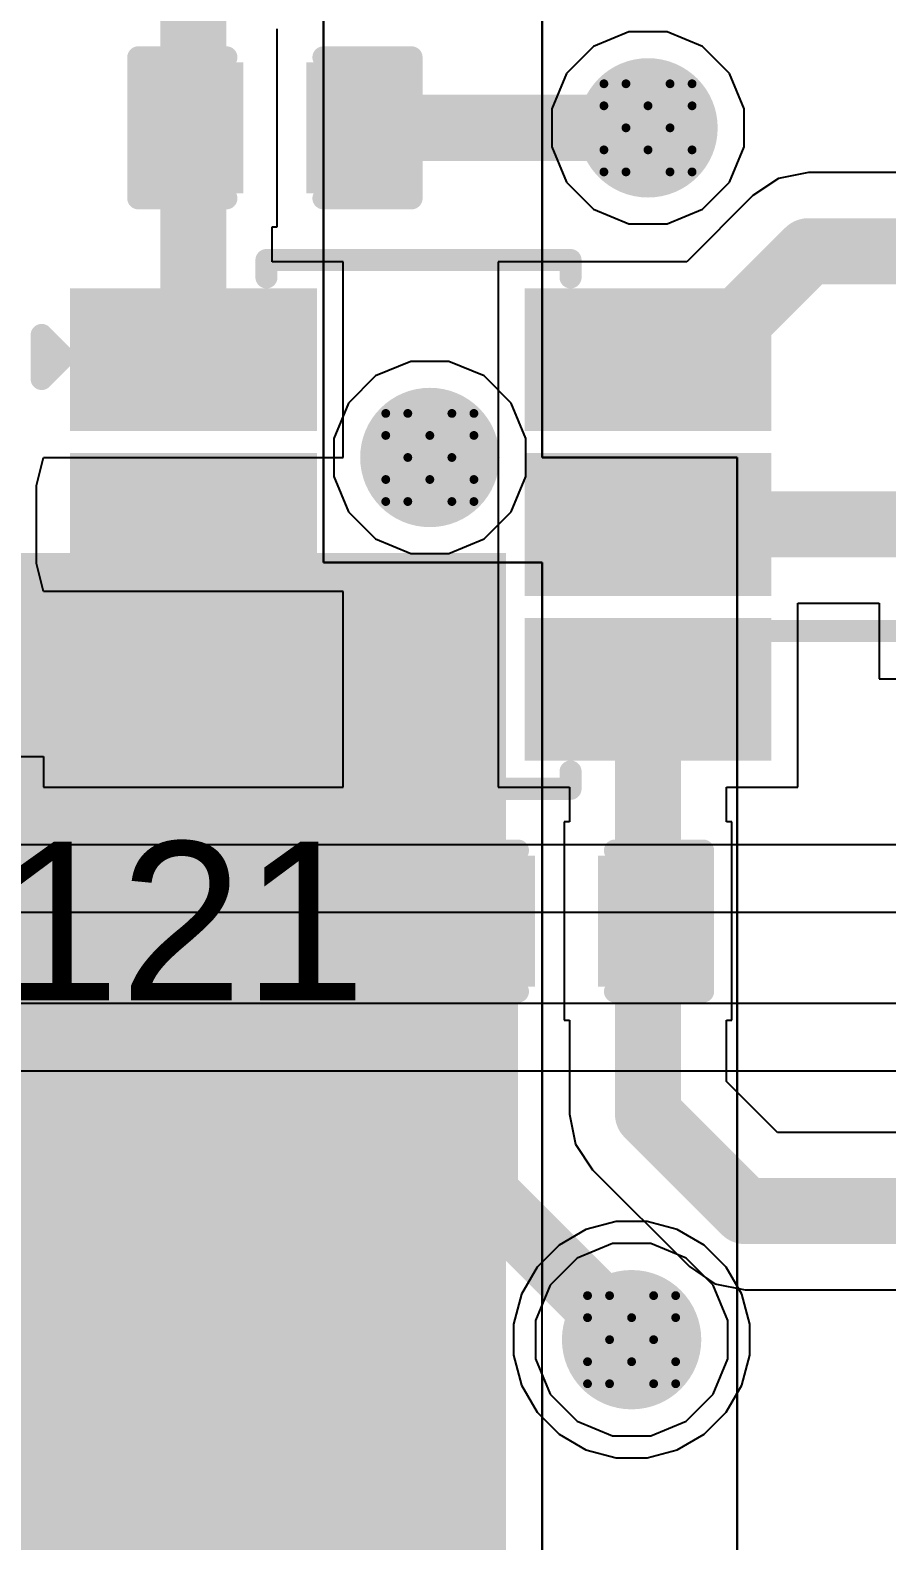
# Model space of a CAD drawing. Header units: inches. Extents: x 0 to 5379, y 0 to 5429.
# Drawn here: x 203.45 to 208.38, y 6.41 to 15.12 of the extents above; entities that cross this region are included whole.
import ezdxf

# ---------------------------------------------------------------- set-up
doc = ezdxf.new("R2010")
doc.units = ezdxf.units.IN
for name, color, linetype in [('Bottom Layer', 5, 'Continuous'), ('Bottom Overlay', 54, 'Continuous'), ('Bottom Paste', 16, 'Continuous'), ('Bottom Solder', 6, 'Continuous'), ('Drill Drawing', 1, 'Continuous'), ('GND01', 16, 'Continuous'), ('GND02', 76, 'Continuous'), ('PWR', 156, 'Continuous'), ('SIG 01', 90, 'Continuous'), ('Top Layer', 1, 'Continuous'), ('Top Overlay', 2, 'Continuous'), ('Top Paste', 8, 'Continuous'), ('Top Solder', 216, 'Continuous'), ('Via Holes', 16, 'Continuous')]:
    doc.layers.add(name, color=color, linetype=linetype)
doc.styles.add('Arial', font='', dxfattribs={"height": 0.2})
doc.styles.get('Arial').set_extended_font_data('Arial')

# ---------------------------------------------------------------- blocks, each defined once
blk = doc.blocks.new('SOT_23_6_752')
at = {"layer": 'Top Layer'}
for points in [[(-1.92, 1.26), (-0.7, 1.26), (-0.7, 0.64), (-1.92, 0.64)], [(0.7, 1.26), (1.92, 1.26), (1.92, 0.64), (0.7, 0.64)], [(-1.92, 0.31), (-0.7, 0.31), (-0.7, -0.31), (-1.92, -0.31)], [(0.7, 0.31), (1.92, 0.31), (1.92, -0.31), (0.7, -0.31)], [(-1.92, -0.64), (-0.7, -0.64), (-0.7, -1.26), (-1.92, -1.26)], [(0.7, -0.64), (1.92, -0.64), (1.92, -1.26), (0.7, -1.26)]]:
    blk.add_hatch(color=1, dxfattribs=at).paths.add_polyline_path(points)
at = {"layer": 'Top Paste'}
for points in [[(-1.92, 1.26), (-0.7, 1.26), (-0.7, 0.64), (-1.92, 0.64)], [(0.7, 1.26), (1.92, 1.26), (1.92, 0.64), (0.7, 0.64)], [(-1.92, 0.31), (-0.7, 0.31), (-0.7, -0.31), (-1.92, -0.31)], [(0.7, 0.31), (1.92, 0.31), (1.92, -0.31), (0.7, -0.31)], [(-1.92, -0.64), (-0.7, -0.64), (-0.7, -1.26), (-1.92, -1.26)], [(0.7, -0.64), (1.92, -0.64), (1.92, -1.26), (0.7, -1.26)]]:
    blk.add_hatch(color=8, dxfattribs=at).paths.add_polyline_path(points)
at = {"layer": 'Top Solder'}
for points in [[(-2.0216, 1.3616), (-0.5984, 1.3616), (-0.5984, 0.5384), (-2.0216, 0.5384)], [(0.5984, 1.3616), (2.0216, 1.3616), (2.0216, 0.5384), (0.5984, 0.5384)], [(-2.0216, 0.4116), (-0.5984, 0.4116), (-0.5984, -0.4116), (-2.0216, -0.4116)], [(0.5984, 0.4116), (2.0216, 0.4116), (2.0216, -0.4116), (0.5984, -0.4116)], [(-2.0216, -0.5384), (-0.5984, -0.5384), (-0.5984, -1.3616), (-2.0216, -1.3616)], [(0.5984, -0.5384), (2.0216, -0.5384), (2.0216, -1.3616), (0.5984, -1.3616)]]:
    blk.add_hatch(color=216, dxfattribs=at).paths.add_polyline_path(points)
at = {"layer": 'Top Overlay'}
for points in [[(-0.889, 1.524, 0.127, 0.127, 0), (0.8636, 1.524, 0.127, 0.127, 0)], [(-0.889, 1.424, 0.127, 0.127, 0), (-0.889, 1.524, 0.127, 0.127, 0)], [(0.8636, 1.424, 0.127, 0.127, 0), (0.8636, 1.524, 0.127, 0.127, 0)], [(-2.1844, 1.0922, 0.127, 0.127, 0), (-2.0574, 0.9652, 0.127, 0.127, 0)], [(-2.1844, 0.8382, 0.127, 0.127, 0), (-2.1844, 1.0922, 0.127, 0.127, 0)], [(-2.1844, 0.8382, 0.127, 0.127, 0), (-2.0574, 0.9652, 0.127, 0.127, 0)], [(-0.889, -1.524, 0.127, 0.127, 0), (-0.889, -1.424, 0.127, 0.127, 0)], [(0.8636, -1.524, 0.127, 0.127, 0), (0.8636, -1.424, 0.127, 0.127, 0)], [(-0.889, -1.524, 0.127, 0.127, 0), (0.8636, -1.524, 0.127, 0.127, 0)]]:
    blk.add_lwpolyline(points, format="xyseb", dxfattribs=at)
for points in [[(-0.9207, 1.524, 0.0635, 0.0635, 1), (-0.8572, 1.524, 0.0635, 0.0635, 1)], [(-0.9207, 1.524, 0.0635, 0.0635, 1), (-0.8572, 1.524, 0.0635, 0.0635, 1)], [(0.8318, 1.524, 0.0635, 0.0635, 1), (0.8953, 1.524, 0.0635, 0.0635, 1)], [(0.8318, 1.524, 0.0635, 0.0635, 1), (0.8953, 1.524, 0.0635, 0.0635, 1)], [(-0.9207, 1.424, 0.0635, 0.0635, 1), (-0.8572, 1.424, 0.0635, 0.0635, 1)], [(0.8318, 1.424, 0.0635, 0.0635, 1), (0.8953, 1.424, 0.0635, 0.0635, 1)], [(-2.2161, 1.0922, 0.0635, 0.0635, 1), (-2.1526, 1.0922, 0.0635, 0.0635, 1)], [(-2.2161, 1.0922, 0.0635, 0.0635, 1), (-2.1526, 1.0922, 0.0635, 0.0635, 1)], [(-2.0892, 0.9652, 0.0635, 0.0635, 1), (-2.0257, 0.9652, 0.0635, 0.0635, 1)], [(-2.0892, 0.9652, 0.0635, 0.0635, 1), (-2.0257, 0.9652, 0.0635, 0.0635, 1)], [(-2.2161, 0.8382, 0.0635, 0.0635, 1), (-2.1526, 0.8382, 0.0635, 0.0635, 1)], [(-2.2161, 0.8382, 0.0635, 0.0635, 1), (-2.1526, 0.8382, 0.0635, 0.0635, 1)], [(-0.9207, -1.424, 0.0635, 0.0635, 1), (-0.8572, -1.424, 0.0635, 0.0635, 1)], [(0.8318, -1.424, 0.0635, 0.0635, 1), (0.8953, -1.424, 0.0635, 0.0635, 1)], [(-0.9207, -1.524, 0.0635, 0.0635, 1), (-0.8572, -1.524, 0.0635, 0.0635, 1)], [(-0.9207, -1.524, 0.0635, 0.0635, 1), (-0.8572, -1.524, 0.0635, 0.0635, 1)], [(0.8318, -1.524, 0.0635, 0.0635, 1), (0.8953, -1.524, 0.0635, 0.0635, 1)], [(0.8318, -1.524, 0.0635, 0.0635, 1), (0.8953, -1.524, 0.0635, 0.0635, 1)]]:
    blk.add_lwpolyline(points, format="xyseb", close=True, dxfattribs=at)
blk = doc.blocks.new('H2PAK_2_B_753')
at = {"layer": 'Bottom Layer'}
blk.add_hatch(color=5, dxfattribs=at).paths.add_polyline_path([(5.5, -0.8283), (5.5, -10.3283), (-5.5, -10.3283), (-5.5, -0.8283)])
at = {"layer": 'Bottom Paste'}
blk.add_hatch(color=16, dxfattribs=at).paths.add_polyline_path([(5.5, -0.8283), (5.5, -10.3283), (-5.5, -10.3283), (-5.5, -0.8283)])
at = {"layer": 'Bottom Solder'}
blk.add_hatch(color=6, dxfattribs=at).paths.add_polyline_path([(5.5508, -0.7775), (5.5508, -10.3791), (-5.5508, -10.3791), (-5.5508, -0.7775)])
at = {"layer": 'Bottom Overlay'}
blk.add_lwpolyline([(-5.1, -0.4782, 0.127, 0.127, 0), (-5.1, 1.7251, 0.127, 0.127, 0)], format="xyseb", dxfattribs=at)
blk.add_lwpolyline([(-5.1318, -0.4782, 0.0635, 0.0635, 1), (-5.0683, -0.4782, 0.0635, 0.0635, 1)], format="xyseb", close=True, dxfattribs=at)
blk = doc.blocks.new('C___0402_1006')
at = {"layer": 'Top Layer'}
for points in [[(-0.6985, -0.3175), (-0.6985, 0.3175), (-0.2413, 0.3175), (-0.2413, -0.3175)], [(0.2413, -0.3175), (0.2413, 0.3175), (0.6985, 0.3175), (0.6985, -0.3175)]]:
    blk.add_hatch(color=1, dxfattribs=at).paths.add_polyline_path(points)
at = {"layer": 'Top Paste'}
for points in [[(-0.6985, -0.3175), (-0.6985, 0.3175), (-0.2413, 0.3175), (-0.2413, -0.3175)], [(0.2413, -0.3175), (0.2413, 0.3175), (0.6985, 0.3175), (0.6985, -0.3175)]]:
    blk.add_hatch(color=8, dxfattribs=at).paths.add_polyline_path(points)
at = {"layer": 'Top Solder'}
for points in [[(-0.7585, -0.3775), (-0.7585, 0.3775), (-0.1813, 0.3775), (-0.1813, -0.3775)], [(0.1813, -0.3775), (0.1813, 0.3775), (0.7585, 0.3775), (0.7585, -0.3775)]]:
    blk.add_hatch(color=216, dxfattribs=at).paths.add_polyline_path(points)
at = {"layer": 'Top Overlay'}
for points in [[(-0.7874, -0.4064, 0.127, 0.127, 0), (-0.7874, 0.4064, 0.127, 0.127, 0)], [(-0.7874, 0.4064, 0.127, 0.127, 0), (-0.2794, 0.4064, 0.127, 0.127, 0)], [(0.2794, 0.4064, 0.127, 0.127, 0), (0.7874, 0.4064, 0.127, 0.127, 0)], [(0.7874, -0.4064, 0.127, 0.127, 0), (0.7874, 0.4064, 0.127, 0.127, 0)], [(-0.7874, -0.4064, 0.127, 0.127, 0), (-0.2794, -0.4064, 0.127, 0.127, 0)], [(0.2794, -0.4064, 0.127, 0.127, 0), (0.7874, -0.4064, 0.127, 0.127, 0)]]:
    blk.add_lwpolyline(points, format="xyseb", dxfattribs=at)
for points in [[(-0.8191, 0.4064, 0.0635, 0.0635, 1), (-0.7556, 0.4064, 0.0635, 0.0635, 1)], [(-0.8191, 0.4064, 0.0635, 0.0635, 1), (-0.7556, 0.4064, 0.0635, 0.0635, 1)], [(-0.3111, 0.4064, 0.0635, 0.0635, 1), (-0.2477, 0.4064, 0.0635, 0.0635, 1)], [(0.2477, 0.4064, 0.0635, 0.0635, 1), (0.3111, 0.4064, 0.0635, 0.0635, 1)], [(0.7556, 0.4064, 0.0635, 0.0635, 1), (0.8191, 0.4064, 0.0635, 0.0635, 1)], [(0.7556, 0.4064, 0.0635, 0.0635, 1), (0.8191, 0.4064, 0.0635, 0.0635, 1)], [(-0.8191, -0.4064, 0.0635, 0.0635, 1), (-0.7556, -0.4064, 0.0635, 0.0635, 1)], [(-0.8191, -0.4064, 0.0635, 0.0635, 1), (-0.7556, -0.4064, 0.0635, 0.0635, 1)], [(-0.3111, -0.4064, 0.0635, 0.0635, 1), (-0.2477, -0.4064, 0.0635, 0.0635, 1)], [(0.2477, -0.4064, 0.0635, 0.0635, 1), (0.3111, -0.4064, 0.0635, 0.0635, 1)], [(0.7556, -0.4064, 0.0635, 0.0635, 1), (0.8191, -0.4064, 0.0635, 0.0635, 1)], [(0.7556, -0.4064, 0.0635, 0.0635, 1), (0.8191, -0.4064, 0.0635, 0.0635, 1)]]:
    blk.add_lwpolyline(points, format="xyseb", close=True, dxfattribs=at)
blk = doc.blocks.new('C___0402_1007')
at = {"layer": 'Top Layer'}
for points in [[(-0.6985, -0.3175), (-0.6985, 0.3175), (-0.2413, 0.3175), (-0.2413, -0.3175)], [(0.2413, -0.3175), (0.2413, 0.3175), (0.6985, 0.3175), (0.6985, -0.3175)]]:
    blk.add_hatch(color=1, dxfattribs=at).paths.add_polyline_path(points)
at = {"layer": 'Top Paste'}
for points in [[(-0.6985, -0.3175), (-0.6985, 0.3175), (-0.2413, 0.3175), (-0.2413, -0.3175)], [(0.2413, -0.3175), (0.2413, 0.3175), (0.6985, 0.3175), (0.6985, -0.3175)]]:
    blk.add_hatch(color=8, dxfattribs=at).paths.add_polyline_path(points)
at = {"layer": 'Top Solder'}
for points in [[(-0.7585, -0.3775), (-0.7585, 0.3775), (-0.1813, 0.3775), (-0.1813, -0.3775)], [(0.1813, -0.3775), (0.1813, 0.3775), (0.7585, 0.3775), (0.7585, -0.3775)]]:
    blk.add_hatch(color=216, dxfattribs=at).paths.add_polyline_path(points)
at = {"layer": 'Top Overlay'}
for points in [[(-0.7874, 0.4064, 0.127, 0.127, 0), (-0.7874, -0.4064, 0.127, 0.127, 0)], [(-0.2794, 0.4064, 0.127, 0.127, 0), (-0.7874, 0.4064, 0.127, 0.127, 0)], [(0.7874, 0.4064, 0.127, 0.127, 0), (0.2794, 0.4064, 0.127, 0.127, 0)], [(0.7874, 0.4064, 0.127, 0.127, 0), (0.7874, -0.4064, 0.127, 0.127, 0)], [(-0.2794, -0.4064, 0.127, 0.127, 0), (-0.7874, -0.4064, 0.127, 0.127, 0)], [(0.7874, -0.4064, 0.127, 0.127, 0), (0.2794, -0.4064, 0.127, 0.127, 0)]]:
    blk.add_lwpolyline(points, format="xyseb", dxfattribs=at)
for points in [[(-0.8191, 0.4064, 0.0635, 0.0635, 1), (-0.7556, 0.4064, 0.0635, 0.0635, 1)], [(-0.8191, 0.4064, 0.0635, 0.0635, 1), (-0.7556, 0.4064, 0.0635, 0.0635, 1)], [(-0.3111, 0.4064, 0.0635, 0.0635, 1), (-0.2477, 0.4064, 0.0635, 0.0635, 1)], [(0.2477, 0.4064, 0.0635, 0.0635, 1), (0.3111, 0.4064, 0.0635, 0.0635, 1)], [(0.7556, 0.4064, 0.0635, 0.0635, 1), (0.8191, 0.4064, 0.0635, 0.0635, 1)], [(0.7556, 0.4064, 0.0635, 0.0635, 1), (0.8191, 0.4064, 0.0635, 0.0635, 1)], [(-0.8191, -0.4064, 0.0635, 0.0635, 1), (-0.7556, -0.4064, 0.0635, 0.0635, 1)], [(-0.8191, -0.4064, 0.0635, 0.0635, 1), (-0.7556, -0.4064, 0.0635, 0.0635, 1)], [(-0.3111, -0.4064, 0.0635, 0.0635, 1), (-0.2477, -0.4064, 0.0635, 0.0635, 1)], [(0.2477, -0.4064, 0.0635, 0.0635, 1), (0.3111, -0.4064, 0.0635, 0.0635, 1)], [(0.7556, -0.4064, 0.0635, 0.0635, 1), (0.8191, -0.4064, 0.0635, 0.0635, 1)], [(0.7556, -0.4064, 0.0635, 0.0635, 1), (0.8191, -0.4064, 0.0635, 0.0635, 1)]]:
    blk.add_lwpolyline(points, format="xyseb", close=True, dxfattribs=at)

msp = doc.modelspace()

# ---------------------------------------------------------------- hatches: boundary and pattern name
at = {"layer": 'Bottom Layer'}
h = msp.add_hatch(color=5, dxfattribs=at)
edge = h.paths.add_edge_path()
edge.add_arc((207.0077, 14.5542), 0.3, 0, 360)
h = msp.add_hatch(color=5, dxfattribs=at)
edge = h.paths.add_edge_path()
edge.add_arc((205.7504, 12.6542), 0.3, 0, 360)
h = msp.add_hatch(color=5, dxfattribs=at)
edge = h.paths.add_edge_path()
edge.add_arc((206.9131, 7.5692), 0.3, 0, 360)
at = {"layer": 'Bottom Solder'}
h = msp.add_hatch(color=6, dxfattribs=at)
edge = h.paths.add_edge_path()
edge.add_arc((207.0077, 14.5542), 0.4016, 0, 360)
h = msp.add_hatch(color=6, dxfattribs=at)
edge = h.paths.add_edge_path()
edge.add_arc((205.7504, 12.6542), 0.4016, 0, 360)
h = msp.add_hatch(color=6, dxfattribs=at)
edge = h.paths.add_edge_path()
edge.add_arc((206.9131, 7.5692), 0.4016, 0, 360)
at = {"layer": 'GND01'}
h = msp.add_hatch(color=16, dxfattribs=at)
edge = h.paths.add_edge_path()
edge.add_arc((207.0077, 14.5542), 0.3, 0, 360)
h = msp.add_hatch(color=16, dxfattribs=at)
edge = h.paths.add_edge_path()
edge.add_arc((205.7504, 12.6542), 0.3, 0, 360)
h = msp.add_hatch(color=16, dxfattribs=at)
edge = h.paths.add_edge_path()
edge.add_arc((206.9131, 7.5692), 0.3, 0, 360)
at = {"layer": 'GND02'}
h = msp.add_hatch(color=76, dxfattribs=at)
edge = h.paths.add_edge_path()
edge.add_arc((207.0077, 14.5542), 0.3, 0, 360)
h = msp.add_hatch(color=76, dxfattribs=at)
edge = h.paths.add_edge_path()
edge.add_arc((205.7504, 12.6542), 0.3, 0, 360)
h = msp.add_hatch(color=76, dxfattribs=at)
edge = h.paths.add_edge_path()
edge.add_arc((206.9131, 7.5692), 0.3, 0, 360)
at = {"layer": 'PWR'}
h = msp.add_hatch(color=156, dxfattribs=at)
edge = h.paths.add_edge_path()
edge.add_arc((207.0077, 14.5542), 0.3, 0, 360)
h = msp.add_hatch(color=156, dxfattribs=at)
edge = h.paths.add_edge_path()
edge.add_arc((205.7504, 12.6542), 0.3, 0, 360)
h = msp.add_hatch(color=156, dxfattribs=at)
edge = h.paths.add_edge_path()
edge.add_arc((206.9131, 7.5692), 0.3, 0, 360)
at = {"layer": 'SIG 01'}
h = msp.add_hatch(color=90, dxfattribs=at)
edge = h.paths.add_edge_path()
edge.add_arc((207.0077, 14.5542), 0.3, 0, 360)
h = msp.add_hatch(color=90, dxfattribs=at)
edge = h.paths.add_edge_path()
edge.add_arc((205.7504, 12.6542), 0.3, 0, 360)
h = msp.add_hatch(color=90, dxfattribs=at)
edge = h.paths.add_edge_path()
edge.add_arc((206.9131, 7.5692), 0.3, 0, 360)
at = {"layer": 'Top Layer'}
h = msp.add_hatch(color=1, dxfattribs=at)
edge = h.paths.add_edge_path()
edge.add_arc((207.0077, 14.5542), 0.3, 0, 360)
h = msp.add_hatch(color=1, dxfattribs=at)
edge = h.paths.add_edge_path()
edge.add_arc((205.7504, 12.6542), 0.3, 0, 360)
h = msp.add_hatch(color=1, dxfattribs=at)
edge = h.paths.add_edge_path()
edge.add_arc((206.9131, 7.5692), 0.3, 0, 360)
at = {"layer": 'Top Solder'}
h = msp.add_hatch(color=216, dxfattribs=at)
edge = h.paths.add_edge_path()
edge.add_arc((207.0077, 14.5542), 0.4016, 0, 360)
h = msp.add_hatch(color=216, dxfattribs=at)
edge = h.paths.add_edge_path()
edge.add_arc((205.7504, 12.6542), 0.4016, 0, 360)
h = msp.add_hatch(color=216, dxfattribs=at)
edge = h.paths.add_edge_path()
edge.add_arc((206.9131, 7.5692), 0.4016, 0, 360)
at = {"layer": 'Via Holes'}
h = msp.add_hatch(color=7, dxfattribs=at)
edge = h.paths.add_edge_path()
edge.add_arc((207.0077, 14.5542), 0.15, 0, 360)
h = msp.add_hatch(color=7, dxfattribs=at)
edge = h.paths.add_edge_path()
edge.add_arc((205.7504, 12.6542), 0.15, 0, 360)
h = msp.add_hatch(color=7, dxfattribs=at)
edge = h.paths.add_edge_path()
edge.add_arc((206.9131, 7.5692), 0.15, 0, 360)

# ---------------------------------------------------------------- linework, layer by layer
at = {"layer": 'Bottom Layer'}
for p, q in [((206.3973, 19.278), (206.3974, 12.6542)), ((206.3974, 12.6542), (206.3973, 19.278)), ((205.137, 12.0489), (205.137, 17.78)), ((205.137, 17.78), (205.137, 12.0532)), ((206.3974, 12.6542), (207.522, 12.6542)), ((207.522, 12.6542), (206.3974, 12.6542)), ((207.522, 12.6542), (207.522, 0.3885)), ((207.522, 0.3885), (207.522, 12.6542)), ((205.137, 12.0532), (205.137, 12.0489)), ((206.3977, 12.0489), (205.137, 12.0489)), ((205.137, 12.0489), (206.3977, 12.0489)), ((206.3977, 0.3885), (206.3977, 12.0489)), ((206.3977, 12.0489), (206.3977, 7.7726)), ((206.3977, 7.7726), (206.3591, 7.6794)), ((206.3591, 7.6794), (206.3591, 7.459)), ((206.3591, 7.459), (206.3977, 7.3658)), ((206.3977, 7.3658), (206.3977, 0.3885))]:
    msp.add_line(p, q, dxfattribs=at)
at = {"layer": 'Drill Drawing'}
for points in [[(206.7537, 14.6812, 0.0508, 0.0508, 0), (206.7537, 14.8082, 0.0508, 0.0508, 0)], [(206.7537, 14.8082, 0.0508, 0.0508, 0), (206.8807, 14.8082, 0.0508, 0.0508, 0)], [(206.8807, 14.8082, 0.0508, 0.0508, 0), (207.0077, 14.6812, 0.0508, 0.0508, 0)], [(207.0077, 14.6812, 0.0508, 0.0508, 0), (207.1347, 14.8082, 0.0508, 0.0508, 0)], [(207.1347, 14.8082, 0.0508, 0.0508, 0), (207.2617, 14.8082, 0.0508, 0.0508, 0)], [(207.2617, 14.6812, 0.0508, 0.0508, 0), (207.2617, 14.8082, 0.0508, 0.0508, 0)], [(206.7537, 14.6812, 0.0508, 0.0508, 0), (206.8807, 14.5542, 0.0508, 0.0508, 0)], [(207.1347, 14.5542, 0.0508, 0.0508, 0), (207.2617, 14.6812, 0.0508, 0.0508, 0)], [(206.7537, 14.4272, 0.0508, 0.0508, 0), (206.8807, 14.5542, 0.0508, 0.0508, 0)], [(207.1347, 14.5542, 0.0508, 0.0508, 0), (207.2617, 14.4272, 0.0508, 0.0508, 0)], [(206.7537, 14.3002, 0.0508, 0.0508, 0), (206.7537, 14.4272, 0.0508, 0.0508, 0)], [(206.8807, 14.3002, 0.0508, 0.0508, 0), (207.0077, 14.4272, 0.0508, 0.0508, 0)], [(207.0077, 14.4272, 0.0508, 0.0508, 0), (207.1347, 14.3002, 0.0508, 0.0508, 0)], [(207.2617, 14.3002, 0.0508, 0.0508, 0), (207.2617, 14.4272, 0.0508, 0.0508, 0)], [(206.7537, 14.3002, 0.0508, 0.0508, 0), (206.8807, 14.3002, 0.0508, 0.0508, 0)], [(207.1347, 14.3002, 0.0508, 0.0508, 0), (207.2617, 14.3002, 0.0508, 0.0508, 0)], [(205.4964, 12.7812, 0.0508, 0.0508, 0), (205.4964, 12.9082, 0.0508, 0.0508, 0)], [(205.4964, 12.9082, 0.0508, 0.0508, 0), (205.6234, 12.9082, 0.0508, 0.0508, 0)], [(205.6234, 12.9082, 0.0508, 0.0508, 0), (205.7504, 12.7812, 0.0508, 0.0508, 0)], [(205.7504, 12.7812, 0.0508, 0.0508, 0), (205.8774, 12.9082, 0.0508, 0.0508, 0)], [(205.8774, 12.9082, 0.0508, 0.0508, 0), (206.0044, 12.9082, 0.0508, 0.0508, 0)], [(206.0044, 12.7812, 0.0508, 0.0508, 0), (206.0044, 12.9082, 0.0508, 0.0508, 0)], [(205.4964, 12.7812, 0.0508, 0.0508, 0), (205.6234, 12.6542, 0.0508, 0.0508, 0)], [(205.8774, 12.6542, 0.0508, 0.0508, 0), (206.0044, 12.7812, 0.0508, 0.0508, 0)], [(205.4964, 12.5272, 0.0508, 0.0508, 0), (205.6234, 12.6542, 0.0508, 0.0508, 0)], [(205.8774, 12.6542, 0.0508, 0.0508, 0), (206.0044, 12.5272, 0.0508, 0.0508, 0)], [(205.4964, 12.4002, 0.0508, 0.0508, 0), (205.4964, 12.5272, 0.0508, 0.0508, 0)], [(205.6234, 12.4002, 0.0508, 0.0508, 0), (205.7504, 12.5272, 0.0508, 0.0508, 0)], [(205.7504, 12.5272, 0.0508, 0.0508, 0), (205.8774, 12.4002, 0.0508, 0.0508, 0)], [(206.0044, 12.4002, 0.0508, 0.0508, 0), (206.0044, 12.5272, 0.0508, 0.0508, 0)], [(205.4964, 12.4002, 0.0508, 0.0508, 0), (205.6234, 12.4002, 0.0508, 0.0508, 0)], [(205.8774, 12.4002, 0.0508, 0.0508, 0), (206.0044, 12.4002, 0.0508, 0.0508, 0)], [(206.6591, 7.6962, 0.0508, 0.0508, 0), (206.6591, 7.8232, 0.0508, 0.0508, 0)], [(206.6591, 7.8232, 0.0508, 0.0508, 0), (206.7861, 7.8232, 0.0508, 0.0508, 0)], [(206.7861, 7.8232, 0.0508, 0.0508, 0), (206.9131, 7.6962, 0.0508, 0.0508, 0)], [(206.9131, 7.6962, 0.0508, 0.0508, 0), (207.0401, 7.8232, 0.0508, 0.0508, 0)], [(207.0401, 7.8232, 0.0508, 0.0508, 0), (207.1671, 7.8232, 0.0508, 0.0508, 0)], [(207.1671, 7.6962, 0.0508, 0.0508, 0), (207.1671, 7.8232, 0.0508, 0.0508, 0)], [(206.6591, 7.6962, 0.0508, 0.0508, 0), (206.7861, 7.5692, 0.0508, 0.0508, 0)], [(207.0401, 7.5692, 0.0508, 0.0508, 0), (207.1671, 7.6962, 0.0508, 0.0508, 0)], [(206.6591, 7.4422, 0.0508, 0.0508, 0), (206.7861, 7.5692, 0.0508, 0.0508, 0)], [(207.0401, 7.5692, 0.0508, 0.0508, 0), (207.1671, 7.4422, 0.0508, 0.0508, 0)], [(206.6591, 7.3152, 0.0508, 0.0508, 0), (206.6591, 7.4422, 0.0508, 0.0508, 0)], [(206.7861, 7.3152, 0.0508, 0.0508, 0), (206.9131, 7.4422, 0.0508, 0.0508, 0)], [(206.9131, 7.4422, 0.0508, 0.0508, 0), (207.0401, 7.3152, 0.0508, 0.0508, 0)], [(207.1671, 7.3152, 0.0508, 0.0508, 0), (207.1671, 7.4422, 0.0508, 0.0508, 0)], [(206.6591, 7.3152, 0.0508, 0.0508, 0), (206.7861, 7.3152, 0.0508, 0.0508, 0)], [(207.0401, 7.3152, 0.0508, 0.0508, 0), (207.1671, 7.3152, 0.0508, 0.0508, 0)]]:
    msp.add_lwpolyline(points, format="xyseb", dxfattribs=at)
for points in [[(206.741, 14.8082, 0.0254, 0.0254, 1), (206.7664, 14.8082, 0.0254, 0.0254, 1)], [(206.741, 14.8082, 0.0254, 0.0254, 1), (206.7664, 14.8082, 0.0254, 0.0254, 1)], [(206.868, 14.8082, 0.0254, 0.0254, 1), (206.8934, 14.8082, 0.0254, 0.0254, 1)], [(206.868, 14.8082, 0.0254, 0.0254, 1), (206.8934, 14.8082, 0.0254, 0.0254, 1)], [(207.122, 14.8082, 0.0254, 0.0254, 1), (207.1474, 14.8082, 0.0254, 0.0254, 1)], [(207.122, 14.8082, 0.0254, 0.0254, 1), (207.1474, 14.8082, 0.0254, 0.0254, 1)], [(207.249, 14.8082, 0.0254, 0.0254, 1), (207.2744, 14.8082, 0.0254, 0.0254, 1)], [(207.249, 14.8082, 0.0254, 0.0254, 1), (207.2744, 14.8082, 0.0254, 0.0254, 1)], [(206.741, 14.6812, 0.0254, 0.0254, 1), (206.7664, 14.6812, 0.0254, 0.0254, 1)], [(206.741, 14.6812, 0.0254, 0.0254, 1), (206.7664, 14.6812, 0.0254, 0.0254, 1)], [(206.995, 14.6812, 0.0254, 0.0254, 1), (207.0204, 14.6812, 0.0254, 0.0254, 1)], [(206.995, 14.6812, 0.0254, 0.0254, 1), (207.0204, 14.6812, 0.0254, 0.0254, 1)], [(207.249, 14.6812, 0.0254, 0.0254, 1), (207.2744, 14.6812, 0.0254, 0.0254, 1)], [(207.249, 14.6812, 0.0254, 0.0254, 1), (207.2744, 14.6812, 0.0254, 0.0254, 1)], [(206.868, 14.5542, 0.0254, 0.0254, 1), (206.8934, 14.5542, 0.0254, 0.0254, 1)], [(206.868, 14.5542, 0.0254, 0.0254, 1), (206.8934, 14.5542, 0.0254, 0.0254, 1)], [(207.122, 14.5542, 0.0254, 0.0254, 1), (207.1474, 14.5542, 0.0254, 0.0254, 1)], [(207.122, 14.5542, 0.0254, 0.0254, 1), (207.1474, 14.5542, 0.0254, 0.0254, 1)], [(206.741, 14.4272, 0.0254, 0.0254, 1), (206.7664, 14.4272, 0.0254, 0.0254, 1)], [(206.741, 14.4272, 0.0254, 0.0254, 1), (206.7664, 14.4272, 0.0254, 0.0254, 1)], [(206.995, 14.4272, 0.0254, 0.0254, 1), (207.0204, 14.4272, 0.0254, 0.0254, 1)], [(206.995, 14.4272, 0.0254, 0.0254, 1), (207.0204, 14.4272, 0.0254, 0.0254, 1)], [(207.249, 14.4272, 0.0254, 0.0254, 1), (207.2744, 14.4272, 0.0254, 0.0254, 1)], [(207.249, 14.4272, 0.0254, 0.0254, 1), (207.2744, 14.4272, 0.0254, 0.0254, 1)], [(206.741, 14.3002, 0.0254, 0.0254, 1), (206.7664, 14.3002, 0.0254, 0.0254, 1)], [(206.741, 14.3002, 0.0254, 0.0254, 1), (206.7664, 14.3002, 0.0254, 0.0254, 1)], [(206.868, 14.3002, 0.0254, 0.0254, 1), (206.8934, 14.3002, 0.0254, 0.0254, 1)], [(206.868, 14.3002, 0.0254, 0.0254, 1), (206.8934, 14.3002, 0.0254, 0.0254, 1)], [(207.122, 14.3002, 0.0254, 0.0254, 1), (207.1474, 14.3002, 0.0254, 0.0254, 1)], [(207.122, 14.3002, 0.0254, 0.0254, 1), (207.1474, 14.3002, 0.0254, 0.0254, 1)], [(207.249, 14.3002, 0.0254, 0.0254, 1), (207.2744, 14.3002, 0.0254, 0.0254, 1)], [(207.249, 14.3002, 0.0254, 0.0254, 1), (207.2744, 14.3002, 0.0254, 0.0254, 1)], [(205.4837, 12.9082, 0.0254, 0.0254, 1), (205.5091, 12.9082, 0.0254, 0.0254, 1)], [(205.4837, 12.9082, 0.0254, 0.0254, 1), (205.5091, 12.9082, 0.0254, 0.0254, 1)], [(205.6107, 12.9082, 0.0254, 0.0254, 1), (205.6361, 12.9082, 0.0254, 0.0254, 1)], [(205.6107, 12.9082, 0.0254, 0.0254, 1), (205.6361, 12.9082, 0.0254, 0.0254, 1)], [(205.8647, 12.9082, 0.0254, 0.0254, 1), (205.8901, 12.9082, 0.0254, 0.0254, 1)], [(205.8647, 12.9082, 0.0254, 0.0254, 1), (205.8901, 12.9082, 0.0254, 0.0254, 1)], [(205.9917, 12.9082, 0.0254, 0.0254, 1), (206.0171, 12.9082, 0.0254, 0.0254, 1)], [(205.9917, 12.9082, 0.0254, 0.0254, 1), (206.0171, 12.9082, 0.0254, 0.0254, 1)], [(205.4837, 12.7812, 0.0254, 0.0254, 1), (205.5091, 12.7812, 0.0254, 0.0254, 1)], [(205.4837, 12.7812, 0.0254, 0.0254, 1), (205.5091, 12.7812, 0.0254, 0.0254, 1)], [(205.7377, 12.7812, 0.0254, 0.0254, 1), (205.7631, 12.7812, 0.0254, 0.0254, 1)], [(205.7377, 12.7812, 0.0254, 0.0254, 1), (205.7631, 12.7812, 0.0254, 0.0254, 1)], [(205.9917, 12.7812, 0.0254, 0.0254, 1), (206.0171, 12.7812, 0.0254, 0.0254, 1)], [(205.9917, 12.7812, 0.0254, 0.0254, 1), (206.0171, 12.7812, 0.0254, 0.0254, 1)], [(205.6107, 12.6542, 0.0254, 0.0254, 1), (205.6361, 12.6542, 0.0254, 0.0254, 1)], [(205.6107, 12.6542, 0.0254, 0.0254, 1), (205.6361, 12.6542, 0.0254, 0.0254, 1)], [(205.8647, 12.6542, 0.0254, 0.0254, 1), (205.8901, 12.6542, 0.0254, 0.0254, 1)], [(205.8647, 12.6542, 0.0254, 0.0254, 1), (205.8901, 12.6542, 0.0254, 0.0254, 1)], [(205.4837, 12.5272, 0.0254, 0.0254, 1), (205.5091, 12.5272, 0.0254, 0.0254, 1)], [(205.4837, 12.5272, 0.0254, 0.0254, 1), (205.5091, 12.5272, 0.0254, 0.0254, 1)], [(205.7377, 12.5272, 0.0254, 0.0254, 1), (205.7631, 12.5272, 0.0254, 0.0254, 1)], [(205.7377, 12.5272, 0.0254, 0.0254, 1), (205.7631, 12.5272, 0.0254, 0.0254, 1)], [(205.9917, 12.5272, 0.0254, 0.0254, 1), (206.0171, 12.5272, 0.0254, 0.0254, 1)], [(205.9917, 12.5272, 0.0254, 0.0254, 1), (206.0171, 12.5272, 0.0254, 0.0254, 1)], [(205.4837, 12.4002, 0.0254, 0.0254, 1), (205.5091, 12.4002, 0.0254, 0.0254, 1)], [(205.4837, 12.4002, 0.0254, 0.0254, 1), (205.5091, 12.4002, 0.0254, 0.0254, 1)], [(205.6107, 12.4002, 0.0254, 0.0254, 1), (205.6361, 12.4002, 0.0254, 0.0254, 1)], [(205.6107, 12.4002, 0.0254, 0.0254, 1), (205.6361, 12.4002, 0.0254, 0.0254, 1)], [(205.8647, 12.4002, 0.0254, 0.0254, 1), (205.8901, 12.4002, 0.0254, 0.0254, 1)], [(205.8647, 12.4002, 0.0254, 0.0254, 1), (205.8901, 12.4002, 0.0254, 0.0254, 1)], [(205.9917, 12.4002, 0.0254, 0.0254, 1), (206.0171, 12.4002, 0.0254, 0.0254, 1)], [(205.9917, 12.4002, 0.0254, 0.0254, 1), (206.0171, 12.4002, 0.0254, 0.0254, 1)], [(206.6464, 7.8232, 0.0254, 0.0254, 1), (206.6718, 7.8232, 0.0254, 0.0254, 1)], [(206.6464, 7.8232, 0.0254, 0.0254, 1), (206.6718, 7.8232, 0.0254, 0.0254, 1)], [(206.7734, 7.8232, 0.0254, 0.0254, 1), (206.7988, 7.8232, 0.0254, 0.0254, 1)], [(206.7734, 7.8232, 0.0254, 0.0254, 1), (206.7988, 7.8232, 0.0254, 0.0254, 1)], [(207.0274, 7.8232, 0.0254, 0.0254, 1), (207.0528, 7.8232, 0.0254, 0.0254, 1)], [(207.0274, 7.8232, 0.0254, 0.0254, 1), (207.0528, 7.8232, 0.0254, 0.0254, 1)], [(207.1544, 7.8232, 0.0254, 0.0254, 1), (207.1798, 7.8232, 0.0254, 0.0254, 1)], [(207.1544, 7.8232, 0.0254, 0.0254, 1), (207.1798, 7.8232, 0.0254, 0.0254, 1)], [(206.6464, 7.6962, 0.0254, 0.0254, 1), (206.6718, 7.6962, 0.0254, 0.0254, 1)], [(206.6464, 7.6962, 0.0254, 0.0254, 1), (206.6718, 7.6962, 0.0254, 0.0254, 1)], [(206.9004, 7.6962, 0.0254, 0.0254, 1), (206.9258, 7.6962, 0.0254, 0.0254, 1)], [(206.9004, 7.6962, 0.0254, 0.0254, 1), (206.9258, 7.6962, 0.0254, 0.0254, 1)], [(207.1544, 7.6962, 0.0254, 0.0254, 1), (207.1798, 7.6962, 0.0254, 0.0254, 1)], [(207.1544, 7.6962, 0.0254, 0.0254, 1), (207.1798, 7.6962, 0.0254, 0.0254, 1)], [(206.7734, 7.5692, 0.0254, 0.0254, 1), (206.7988, 7.5692, 0.0254, 0.0254, 1)], [(206.7734, 7.5692, 0.0254, 0.0254, 1), (206.7988, 7.5692, 0.0254, 0.0254, 1)], [(207.0274, 7.5692, 0.0254, 0.0254, 1), (207.0528, 7.5692, 0.0254, 0.0254, 1)], [(207.0274, 7.5692, 0.0254, 0.0254, 1), (207.0528, 7.5692, 0.0254, 0.0254, 1)], [(206.6464, 7.4422, 0.0254, 0.0254, 1), (206.6718, 7.4422, 0.0254, 0.0254, 1)], [(206.6464, 7.4422, 0.0254, 0.0254, 1), (206.6718, 7.4422, 0.0254, 0.0254, 1)], [(206.9004, 7.4422, 0.0254, 0.0254, 1), (206.9258, 7.4422, 0.0254, 0.0254, 1)], [(206.9004, 7.4422, 0.0254, 0.0254, 1), (206.9258, 7.4422, 0.0254, 0.0254, 1)], [(207.1544, 7.4422, 0.0254, 0.0254, 1), (207.1798, 7.4422, 0.0254, 0.0254, 1)], [(207.1544, 7.4422, 0.0254, 0.0254, 1), (207.1798, 7.4422, 0.0254, 0.0254, 1)], [(206.6464, 7.3152, 0.0254, 0.0254, 1), (206.6718, 7.3152, 0.0254, 0.0254, 1)], [(206.6464, 7.3152, 0.0254, 0.0254, 1), (206.6718, 7.3152, 0.0254, 0.0254, 1)], [(206.7734, 7.3152, 0.0254, 0.0254, 1), (206.7988, 7.3152, 0.0254, 0.0254, 1)], [(206.7734, 7.3152, 0.0254, 0.0254, 1), (206.7988, 7.3152, 0.0254, 0.0254, 1)], [(207.0274, 7.3152, 0.0254, 0.0254, 1), (207.0528, 7.3152, 0.0254, 0.0254, 1)], [(207.0274, 7.3152, 0.0254, 0.0254, 1), (207.0528, 7.3152, 0.0254, 0.0254, 1)], [(207.1544, 7.3152, 0.0254, 0.0254, 1), (207.1798, 7.3152, 0.0254, 0.0254, 1)], [(207.1544, 7.3152, 0.0254, 0.0254, 1), (207.1798, 7.3152, 0.0254, 0.0254, 1)]]:
    msp.add_lwpolyline(points, format="xyseb", close=True, dxfattribs=at)
at = {"layer": 'PWR'}
for p, q in [((206.8975, 15.1082), (206.6939, 15.0239)), ((207.1179, 15.1082), (206.8975, 15.1082)), ((207.3215, 15.0239), (207.1179, 15.1082)), ((206.6939, 15.0239), (206.538, 14.868)), ((207.4773, 14.868), (207.3215, 15.0239)), ((206.538, 14.868), (206.4537, 14.6644)), ((207.5617, 14.6644), (207.4773, 14.868)), ((206.4537, 14.6644), (206.4537, 14.444)), ((207.5617, 14.444), (207.5617, 14.6644)), ((206.4537, 14.444), (206.538, 14.2404)), ((207.4773, 14.2404), (207.5617, 14.444)), ((206.538, 14.2404), (206.6939, 14.0845)), ((207.3215, 14.0845), (207.4773, 14.2404)), ((206.6939, 14.0845), (206.8975, 14.0002)), ((207.1179, 14.0002), (207.3215, 14.0845)), ((206.8975, 14.0002), (207.1179, 14.0002)), ((205.6402, 13.2082), (205.4366, 13.1239)), ((205.8606, 13.2082), (205.6402, 13.2082)), ((206.0642, 13.1239), (205.8606, 13.2082)), ((205.4366, 13.1239), (205.2807, 12.968)), ((206.22, 12.968), (206.0642, 13.1239)), ((205.2807, 12.968), (205.1964, 12.7644)), ((206.3044, 12.7644), (206.22, 12.968)), ((205.1964, 12.7644), (205.1964, 12.544)), ((206.3044, 12.544), (206.3044, 12.7644)), ((205.1964, 12.544), (205.2807, 12.3404)), ((206.22, 12.3404), (206.3044, 12.544)), ((205.2807, 12.3404), (205.4366, 12.1845)), ((206.0642, 12.1845), (206.22, 12.3404)), ((205.4366, 12.1845), (205.6402, 12.1002)), ((205.8606, 12.1002), (206.0642, 12.1845)), ((205.6402, 12.1002), (205.8606, 12.1002)), ((226.5241, 10.4215), (195.1154, 10.4215)), ((194.9545, 10.033), (226.5241, 10.033)), ((206.8029, 8.1232), (206.5993, 8.0389)), ((207.0233, 8.1232), (206.8029, 8.1232)), ((207.2269, 8.0389), (207.0233, 8.1232)), ((206.5993, 8.0389), (206.4434, 7.883)), ((207.3827, 7.883), (207.2269, 8.0389)), ((206.4434, 7.883), (206.3591, 7.6794)), ((207.4671, 7.6794), (207.3827, 7.883)), ((206.3591, 7.6794), (206.3591, 7.459)), ((207.4671, 7.459), (207.4671, 7.6794)), ((206.3591, 7.459), (206.4434, 7.2554)), ((207.3827, 7.2554), (207.4671, 7.459)), ((206.4434, 7.2554), (206.5993, 7.0995)), ((207.2269, 7.0995), (207.3827, 7.2554)), ((206.5993, 7.0995), (206.8029, 7.0152)), ((207.0233, 7.0152), (207.2269, 7.0995)), ((206.8029, 7.0152), (207.0233, 7.0152))]:
    msp.add_line(p, q, dxfattribs=at)
at = {"layer": 'SIG 01'}
for p, q in [((226.4721, 9.5068), (187.037, 9.5068)), ((187.0174, 9.1183), (226.4721, 9.1183)), ((206.6502, 8.2038), (206.4949, 8.1141)), ((206.8234, 8.2502), (206.6502, 8.2038)), ((207.0027, 8.2502), (206.8234, 8.2502)), ((207.1759, 8.2038), (207.0027, 8.2502)), ((207.3312, 8.1141), (207.1759, 8.2038)), ((206.4949, 8.1141), (206.3681, 7.9873)), ((207.458, 7.9873), (207.3312, 8.1141)), ((206.3681, 7.9873), (206.2785, 7.8321)), ((207.5477, 7.8321), (207.458, 7.9873)), ((206.2785, 7.8321), (206.2321, 7.6589)), ((207.5941, 7.6589), (207.5477, 7.8321)), ((206.2321, 7.6589), (206.2321, 7.4795)), ((207.5941, 7.4795), (207.5941, 7.6589)), ((206.2321, 7.4795), (206.2785, 7.3063)), ((207.5477, 7.3063), (207.5941, 7.4795)), ((206.2785, 7.3063), (206.3681, 7.1511)), ((207.458, 7.1511), (207.5477, 7.3063)), ((206.3681, 7.1511), (206.4949, 7.0243)), ((207.3312, 7.0243), (207.458, 7.1511)), ((206.4949, 7.0243), (206.6502, 6.9346)), ((207.1759, 6.9346), (207.3312, 7.0243)), ((206.6502, 6.9346), (206.8234, 6.8882)), ((206.8234, 6.8882), (207.0027, 6.8882)), ((207.0027, 6.8882), (207.1759, 6.9346))]:
    msp.add_line(p, q, dxfattribs=at)
at = {"layer": 'Top Layer'}
for p, q in [((204.8703, 13.9827), (204.8703, 15.1257)), ((207.9325, 14.2962), (207.759, 14.2617)), ((208.6187, 14.2962), (207.9325, 14.2962)), ((207.9325, 14.2962), (207.9325, 14.2962)), ((207.759, 14.2617), (207.612, 14.1635)), ((207.612, 14.1635), (207.2307, 13.7822)), ((204.8409, 13.7822), (204.8409, 13.9827)), ((204.8409, 13.9827), (204.8703, 13.9827)), ((205.2517, 13.7822), (204.8409, 13.7822)), ((205.2517, 12.6542), (205.2517, 13.7822)), ((207.2307, 13.7822), (206.1437, 13.7822)), ((206.1437, 13.7822), (206.1437, 12.6542)), ((203.4832, 12.4932), (203.5237, 12.6542)), ((203.5237, 12.6542), (205.2517, 12.6542)), ((206.1437, 12.6542), (206.1437, 11.7042)), ((203.4832, 12.0432), (203.4832, 12.4932)), ((203.5237, 11.8822), (203.4832, 12.0432)), ((205.2517, 11.8822), (203.5237, 11.8822)), ((205.2517, 10.7542), (205.2517, 11.8822)), ((207.8717, 10.7542), (207.8717, 11.815)), ((207.8717, 11.815), (208.3393, 11.815)), ((208.3393, 11.815), (208.3393, 11.3792)), ((206.1437, 11.7042), (206.1437, 10.7542)), ((208.3393, 11.3792), (209.8633, 11.3792)), ((203.318, 10.9297), (203.5237, 10.9297)), ((203.5237, 10.9297), (203.5237, 10.7542)), ((203.5237, 10.7542), (205.2517, 10.7542)), ((206.1437, 10.7542), (206.5545, 10.7542)), ((206.5545, 10.7542), (206.5545, 10.5537)), ((207.4609, 10.5537), (207.4609, 10.7542)), ((207.4609, 10.7542), (207.8717, 10.7542)), ((206.5545, 10.5537), (206.5251, 10.5537)), ((206.5251, 10.5537), (206.5251, 9.4107)), ((207.4903, 10.5537), (207.4609, 10.5537)), ((207.4903, 9.4107), (207.4903, 10.5537)), ((206.5251, 9.4107), (206.5545, 9.4107)), ((206.5545, 9.4107), (206.5545, 8.8696)), ((207.4609, 9.0573), (207.4609, 9.4107)), ((207.4609, 9.4107), (207.4903, 9.4107)), ((207.7544, 8.7638), (207.4609, 9.0573)), ((206.5545, 8.8696), (206.589, 8.6961)), ((214.9285, 8.7638), (207.7544, 8.7638)), ((206.589, 8.6961), (206.6872, 8.5491)), ((206.6872, 8.5491), (207.2462, 7.9901)), ((207.2462, 7.9901), (207.2462, 7.9901)), ((207.2462, 7.9901), (207.3932, 7.8919)), ((207.3932, 7.8919), (207.5667, 7.8574)), ((207.5667, 7.8574), (207.5667, 7.8574)), ((207.5667, 7.8574), (214.9285, 7.8574))]:
    msp.add_line(p, q, dxfattribs=at)
for points in [[(204.3877, 14.5542, 0.381, 0.381, 0), (204.3877, 15.6265, 0.381, 0.381, 0)], [(204.3877, 13.2182, 0.381, 0.381, 0), (204.3877, 14.5542, 0.381, 0.381, 0)], [(205.3275, 14.5542, 0.381, 0.381, 0), (207.0077, 14.5542, 0.381, 0.381, 0)], [(207.3077, 13.2182, 0.381, 0.381, 0), (207.9325, 13.843, 0.381, 0.381, 0)], [(207.9325, 13.843, 0.381, 0.381, 0), (209.1013, 13.843, 0.381, 0.381, 0)], [(207.0077, 13.2182, 0.381, 0.381, 0), (207.3077, 13.2182, 0.381, 0.381, 0)], [(207.0077, 12.2682, 0.381, 0.381, 0), (209.1013, 12.2682, 0.381, 0.381, 0)], [(207.0077, 9.9822, 0.381, 0.381, 0), (207.0077, 11.3182, 0.381, 0.381, 0)], [(203.318, 11.3182, 0.254, 0.254, 0), (204.3877, 11.3182, 0.254, 0.254, 0)], [(206.0679, 8.4144, 0.381, 0.381, 0), (206.0679, 9.9822, 0.381, 0.381, 0)], [(207.0077, 8.8696, 0.381, 0.381, 0), (207.0077, 9.9822, 0.381, 0.381, 0)], [(207.0077, 8.8696, 0.381, 0.381, 0), (207.5667, 8.3106, 0.381, 0.381, 0)], [(206.0679, 8.4144, 0.381, 0.381, 0), (206.9131, 7.5692, 0.381, 0.381, 0)], [(207.5667, 8.3106, 0.381, 0.381, 0), (215.5, 8.3106, 0.381, 0.381, 0)]]:
    msp.add_lwpolyline(points, format="xyseb", dxfattribs=at)
for points in [[(204.2924, 14.5542, 0.1905, 0.1905, 1), (204.4829, 14.5542, 0.1905, 0.1905, 1)], [(204.2924, 14.5542, 0.1905, 0.1905, 1), (204.4829, 14.5542, 0.1905, 0.1905, 1)], [(205.2322, 14.5542, 0.1905, 0.1905, 1), (205.4227, 14.5542, 0.1905, 0.1905, 1)], [(206.9124, 14.5542, 0.1905, 0.1905, 1), (207.1029, 14.5542, 0.1905, 0.1905, 1)], [(207.8372, 13.843, 0.1905, 0.1905, 1), (208.0277, 13.843, 0.1905, 0.1905, 1)], [(207.8372, 13.843, 0.1905, 0.1905, 1), (208.0277, 13.843, 0.1905, 0.1905, 1)], [(204.2924, 13.2182, 0.1905, 0.1905, 1), (204.4829, 13.2182, 0.1905, 0.1905, 1)], [(206.9124, 13.2182, 0.1905, 0.1905, 1), (207.1029, 13.2182, 0.1905, 0.1905, 1)], [(207.2124, 13.2182, 0.1905, 0.1905, 1), (207.4029, 13.2182, 0.1905, 0.1905, 1)], [(207.2124, 13.2182, 0.1905, 0.1905, 1), (207.4029, 13.2182, 0.1905, 0.1905, 1)], [(206.9124, 12.2682, 0.1905, 0.1905, 1), (207.1029, 12.2682, 0.1905, 0.1905, 1)], [(206.9124, 11.3182, 0.1905, 0.1905, 1), (207.1029, 11.3182, 0.1905, 0.1905, 1)], [(204.3242, 11.3182, 0.127, 0.127, 1), (204.4512, 11.3182, 0.127, 0.127, 1)], [(205.9726, 9.9822, 0.1905, 0.1905, 1), (206.1631, 9.9822, 0.1905, 0.1905, 1)], [(206.9124, 9.9822, 0.1905, 0.1905, 1), (207.1029, 9.9822, 0.1905, 0.1905, 1)], [(206.9124, 9.9822, 0.1905, 0.1905, 1), (207.1029, 9.9822, 0.1905, 0.1905, 1)], [(206.9124, 8.8696, 0.1905, 0.1905, 1), (207.1029, 8.8696, 0.1905, 0.1905, 1)], [(206.9124, 8.8696, 0.1905, 0.1905, 1), (207.1029, 8.8696, 0.1905, 0.1905, 1)], [(205.9726, 8.4144, 0.1905, 0.1905, 1), (206.1631, 8.4144, 0.1905, 0.1905, 1)], [(205.9726, 8.4144, 0.1905, 0.1905, 1), (206.1631, 8.4144, 0.1905, 0.1905, 1)], [(207.4714, 8.3106, 0.1905, 0.1905, 1), (207.6619, 8.3106, 0.1905, 0.1905, 1)], [(207.4714, 8.3106, 0.1905, 0.1905, 1), (207.6619, 8.3106, 0.1905, 0.1905, 1)], [(206.8178, 7.5692, 0.1905, 0.1905, 1), (207.0083, 7.5692, 0.1905, 0.1905, 1)]]:
    msp.add_lwpolyline(points, format="xyseb", close=True, dxfattribs=at)

# ---------------------------------------------------------------- block references
for name, p, rotation in [('C___0402_1007', (204.8576, 14.5542), 180), ('H2PAK_2_B_753', (206.9677, 6.5532), 270)]:
    msp.add_blockref(name, p, dxfattribs=dict(rotation=rotation))
for name, p in [('SOT_23_6_752', (205.6977, 12.2682)), ('C___0402_1006', (206.5378, 9.9822))]:
    msp.add_blockref(name, p)

# ---------------------------------------------------------------- texts
at = {"layer": 'Top Overlay', "style": 'Arial'}
msp.add_text('C121', height=0.9144, dxfattribs=at).set_placement((202.3303, 9.5251))

doc.saveas('drawing.dxf')
